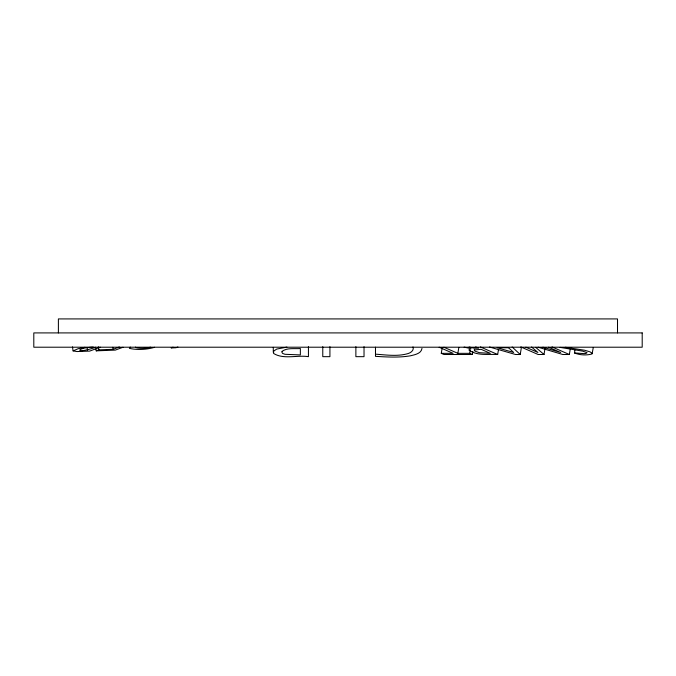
<?xml version="1.0" encoding="UTF-8"?>
<svg xmlns="http://www.w3.org/2000/svg" width="676" height="676" viewBox="0 0 676 676"><rect width="100%" height="100%" fill="white"/><g stroke="black" fill="none" stroke-linecap="round" stroke-linejoin="round"><path stroke-width="1.01" d="M472.854 351.528L472.363 354.503L443.938 354.503L441.284 353.345L442.256 347.405M472.363 354.503L469.71 353.345L457.863 353.345L458.843 347.405M469.71 353.345L470.2 350.371M464.125 347.126L471.087 348.689L468.848 349.923C476.808 356.083 488.309 353.979 497.671 354.503L498.491 349.551M489.5 347.016L515.543 354.503L520.233 354.503L521.373 347.574M520.833 346.932L538.147 354.503L544.011 354.503L544.991 348.562M538.13 347.21L562.787 354.503L569.353 354.503L570.164 349.551M593.266 347.582L592.066 353.962C586.464 355.534 579.788 355.187 574.456 352.931L574.938 349.965M135.623 347.092L135.53 347.548C140.228 348.833 145.83 348.394 150.52 347.202M421.985 348.427C421.216 353.725 414.709 354.714 410.442 355.804C398.899 357.773 387.111 357.021 375.484 356.353L375.484 347.177M308.433 346.678L308.433 356.666C297.381 354.858 283.574 359.742 273.56 353.421L273.67 351.114L276.78 349.061L286.911 347.126M100.234 347.185L89.68 351.097L77.115 351.554L73.109 350.928L78.095 348.731L85.083 347.287M130.299 347.109L129.386 348.351C137.346 350.21 146.776 349.627 154.601 347.295M93.313 347.101C76.058 347.557 73.616 354.824 95.705 347.27M95.899 348.824L96.22 350.844L98.865 349.864L113.12 349.306L119.339 346.999M122.998 347.253L115.326 350.1L96.22 350.844M173.081 347.202L171.138 347.929L175.988 347.734L177.906 347.025M441.284 353.345L453.123 353.345L439.147 347.227M375.484 354.165C386.309 354.908 397.581 356.691 408.194 353.523C410.957 352.711 414.337 350.168 412.977 346.915M574.456 352.931L583.878 353.616L585.881 353.506L587.055 352.703L582.712 351.14L560.1 347.38M565.432 347.287L584.596 350.236L590.106 351.875L592.294 353.523M469.102 347.033L474.121 348.191L478.549 348.191L475.659 346.932M542.887 347.219L560.674 352.483L548.616 347.21M552.03 346.932L569.353 354.503M525.877 347.202L537.902 352.458L531.59 347.016M480.357 346.932L497.671 354.503M443.887 347.227L457.863 353.345M535.696 347.346L544.011 354.503M512.138 346.982L520.233 354.503M112.799 347.287L113.12 349.306M98.383 346.839L98.865 349.864M87.043 347.278L87.517 350.303M72.467 346.889L73.109 350.928M617.509 332.913L617.509 318.92L58.389 318.92L58.389 332.913M364.026 346.678L364.026 356.666L355.872 356.666L355.872 346.678M329.922 346.678L329.922 356.666L322.773 356.666L322.773 346.678M273.281 347.363L273.281 352.357M282.112 351.351L281.867 352.179L282.644 353.447L284.976 354.292L300.355 354.925L300.355 348.52C294.398 349.027 287.19 347.515 282.112 351.351M474.282 349.923L474.898 351.114L479.402 352.678L490.328 353.345L481.202 349.348L474.282 349.923M642.2 332.913L33.8 332.913L33.8 347.21L642.2 347.21L642.2 332.913M508.58 347.751L497.181 347.751L513.65 352.458L508.58 347.751"/></g></svg>
